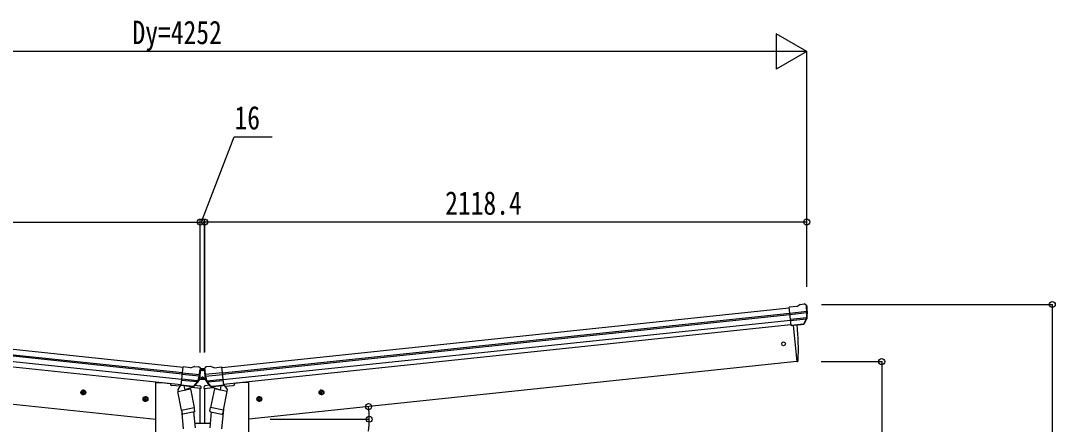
# Model space of a CAD drawing. Units: millimetres, scale not verified. Extents: x -10512 to 10512, y -7425 to 7425.
# Drawn here: x -6764 to -3124, y -1159 to 261 of the extents above; entities that cross this region are included whole.
import ezdxf
from ezdxf.enums import TextEntityAlignment as Align

# ---------------------------------------------------------------- set-up
doc = ezdxf.new("R2010")
doc.units = ezdxf.units.MM
doc.header["$LTSCALE"] = 30
for name, color, linetype in [('0-5_YKK_13', 4, 'Continuous'), ('0-6_YKK_A1', 4, 'Continuous'), ('0-7_YKK_D', 6, 'Continuous')]:
    doc.layers.add(name, color=color, linetype=linetype)
doc.styles.add('ＭＳ ゴシック', font='')
doc.styles.get('ＭＳ ゴシック').set_extended_font_data('MS Gothic')

msp = doc.modelspace()

# ---------------------------------------------------------------- linework, layer by layer
at = {"layer": '0-5_YKK_13'}
for p, q in [((-4033.76, -744.17), (-4060.28, -746.95)), ((-4053.5, -811.51), (-4060.28, -746.95)), ((-4058.12, -767.48), (-3998.39, -761.2)), ((-4007.44, -735.37), (-4007.45, -735.37)), ((-4003.78, -736.45), (-4003.78, -736.45)), ((-4003.78, -736.45), (-3999.46, -739.95)), ((-3999.46, -739.95), (-3998.6, -740.65)), ((-3997.21, -744.35), (-3997.52, -742.5)), ((-3997.91, -767.07), (-4057.51, -773.34)), ((-3998.74, -783.83), (-4055.78, -789.82)), ((-4000.13, -788.49), (-4055.31, -794.29)), ((-4008.69, -805.07), (-3999.24, -786.77)), ((-4007.64, -805.5), (-3997.52, -787.24)), ((-4010.14, -806.72), (-4053.52, -811.28)), ((-4053.5, -811.51), (-4043.55, -810.46)), ((-4046.62, -810.78), (-4033.23, -938.17)), ((-4043.55, -810.46), (-4043.28, -810.53)), ((-4043.28, -810.53), (-4017.95, -807.86)), ((-4017.95, -807.86), (-4017.69, -807.74)), ((-4017.69, -807.74), (-4010, -806.94)), ((-4033.23, -938.17), (-4031.17, -937.89)), ((-6199.25, -1021.3), (-6192.47, -956.75)), ((-6194.62, -977.28), (-6134.88, -983.56)), ((-6165.94, -959.54), (-6192.47, -956.75)), ((-6138.37, -956.4), (-6138.38, -956.4)), ((-6135.01, -958.23), (-6135.02, -958.23)), ((-6135.01, -958.23), (-6131.52, -962.55)), ((-6131.68, -962.35), (-6131.67, -962.28)), ((-6131.67, -962.28), (-6117.17, -962.28)), ((-6131.52, -962.55), (-6130.82, -963.41)), ((-6130.23, -967.31), (-6130.15, -965.44)), ((-6123.16, -967), (-6122.32, -967)), ((-6118.6, -967.31), (-6118.69, -965.44)), ((-6117.32, -962.55), (-6118.02, -963.41)), ((-6113.82, -958.23), (-6117.32, -962.55)), ((-6117.16, -962.35), (-6117.17, -962.28)), ((-6054.21, -977.28), (-6113.95, -983.56)), ((-6113.82, -958.23), (-6113.82, -958.23)), ((-6110.46, -956.4), (-6110.46, -956.4)), ((-6082.89, -959.54), (-6056.37, -956.75)), ((-6049.58, -1021.3), (-6056.37, -956.75)), ((-6237.49, -1014.36), (-6237.07, -1017.59)), ((-6142.27, -1009.88), (-6197.44, -1004.08)), ((-6139.94, -1005.61), (-6196.97, -999.62)), ((-6135.64, -989.4), (-6195.24, -983.13)), ((-6154.09, -1024.32), (-6141.04, -1008.38)), ((-6153.15, -1024.96), (-6139.45, -1009.2)), ((-6138.39, -1006.7), (-6133.25, -1000.78)), ((-6137.33, -1003.18), (-6134.38, -999.79)), ((-6133.25, -999.28), (-6131.49, -999.28)), ((-6115.95, -1000.78), (-6133.25, -1000.78)), ((-6132.92, -985.17), (-6132.92, -996.81)), ((-6131.21, -999.78), (-6132.92, -996.81)), ((-6131.21, -999.78), (-6117.63, -999.78)), ((-6123.16, -995.7), (-6122.32, -995.7)), ((-6117.63, -999.78), (-6115.92, -996.81)), ((-6117.34, -999.28), (-6115.95, -999.28)), ((-6110.23, -1007.36), (-6115.95, -1000.78)), ((-6115.92, -985.17), (-6115.92, -996.81)), ((-6111.32, -1003.82), (-6114.82, -999.79)), ((-6113.2, -989.4), (-6053.59, -983.13)), ((-6095.69, -1024.96), (-6109.38, -1009.2)), ((-6108.9, -1005.61), (-6051.86, -999.62)), ((-6094.75, -1024.32), (-6107.8, -1008.38)), ((-6106.57, -1009.88), (-6051.39, -1004.08)), ((-6011.34, -1014.36), (-6011.76, -1017.59)), ((-6203.37, -1024.98), (-6232.64, -1021.91)), ((-6211.46, -1043.37), (-6166.58, -1034.24)), ((-6198.11, -1109.03), (-6211.46, -1043.37)), ((-6200.01, -1019.91), (-6211.21, -1036.83)), ((-6211.21, -1036.83), (-6209.94, -1043.06)), ((-6199.08, -1019.72), (-6200.01, -1019.91)), ((-6199.25, -1021.3), (-6189.31, -1022.35)), ((-6155.85, -1025.64), (-6199.23, -1021.08)), ((-6195.7, -1021.77), (-6197.27, -1021.6)), ((-6158.16, -1025.71), (-6195.7, -1021.77)), ((-6189.57, -1022.8), (-6186.65, -1037.15)), ((-6189.31, -1022.35), (-6189.05, -1022.47)), ((-6189.05, -1022.47), (-6163.72, -1025.13)), ((-6160.42, -1028.04), (-6185.18, -1037.79)), ((-6168.76, -1031.32), (-6168.1, -1034.55)), ((-6166.58, -1034.24), (-6153.23, -1099.9)), ((-6163.72, -1025.13), (-6163.45, -1025.07)), ((-6163.45, -1025.07), (-6155.76, -1025.88)), ((-6129.62, -1032.74), (-6163.35, -1029.19)), ((-6159.96, -1026.18), (-6159.81, -1026.91)), ((-6156.6, -1025.88), (-6158.16, -1025.71)), ((-6150.03, -1021.54), (-6133.18, -1023.31)), ((-6130.52, -1025.9), (-6129.62, -1032.74)), ((-6118.31, -1025.9), (-6119.21, -1032.74)), ((-6119.21, -1032.74), (-6085.48, -1029.19)), ((-6098.8, -1021.54), (-6115.65, -1023.31)), ((-6082.25, -1034.24), (-6095.61, -1099.9)), ((-6085.39, -1025.07), (-6093.08, -1025.88)), ((-6092.98, -1025.64), (-6049.61, -1021.08)), ((-6092.23, -1025.88), (-6090.67, -1025.71)), ((-6090.67, -1025.71), (-6053.13, -1021.77)), ((-6088.88, -1026.18), (-6089.02, -1026.91)), ((-6088.41, -1028.04), (-6063.66, -1037.79)), ((-6085.11, -1025.13), (-6085.39, -1025.07)), ((-6059.78, -1022.47), (-6085.11, -1025.13)), ((-6037.37, -1043.37), (-6082.25, -1034.24)), ((-6080.07, -1031.32), (-6080.73, -1034.55)), ((-6059.27, -1022.8), (-6062.19, -1037.15)), ((-6059.53, -1022.35), (-6059.78, -1022.47)), ((-6049.58, -1021.3), (-6059.53, -1022.35)), ((-6053.13, -1021.77), (-6051.56, -1021.6)), ((-6050.73, -1109.03), (-6037.37, -1043.37)), ((-6049.75, -1019.72), (-6048.82, -1019.91)), ((-6048.82, -1019.91), (-6037.62, -1036.83)), ((-6045.46, -1024.98), (-6016.2, -1021.91)), ((-6037.62, -1036.83), (-6038.89, -1043.06)), ((-6198.54, -1106.89), (-6191.89, -1174.63)), ((-6198.11, -1109.03), (-6153.23, -1099.9)), ((-6198.09, -1109.03), (-6195.56, -1121.5)), ((-6152.29, -1114.5), (-6193.26, -1122.84)), ((-6155.63, -1115.18), (-6150.07, -1170.91)), ((-6150.75, -1112.14), (-6153.24, -1099.9)), ((-6150.96, -1113.54), (-6150.96, -1113.54)), ((-6093.2, -1115.18), (-6098.76, -1170.91)), ((-6098.09, -1112.14), (-6095.6, -1099.9)), ((-6097.87, -1113.54), (-6097.87, -1113.54)), ((-6096.54, -1114.5), (-6055.58, -1122.84)), ((-6050.73, -1109.03), (-6095.61, -1099.9)), ((-6050.29, -1106.89), (-6056.95, -1174.63)), ((-6050.74, -1109.03), (-6053.28, -1121.5)), ((-6097.2, -1155.3), (-6151.63, -1155.3))]:
    msp.add_line(p, q, dxfattribs=at)
for points in [[(-4033.76, -744.17), (-4022.16, -737.2), (-4022.16, -737.2)], [(-4020.93, -736.79), (-4020.93, -736.79), (-4007.45, -735.37)], [(-6165.94, -959.54), (-6153.15, -955.13), (-6153.15, -955.13)], [(-6151.86, -954.99), (-6151.86, -954.99), (-6138.38, -956.4)], [(-6125.68, -966.16), (-6126.52, -966.16), (-6126.52, -967), (-6125.68, -967)], [(-6124, -965.32), (-6124, -964.48), (-6124.84, -964.48), (-6124.84, -965.32)], [(-6124.84, -967.84), (-6124.84, -968.68), (-6124, -968.68), (-6124, -967.84)], [(-6122.32, -967), (-6122.32, -966.16), (-6123.16, -966.16)], [(-6096.97, -954.99), (-6096.97, -954.99), (-6110.46, -956.4)], [(-6082.89, -959.54), (-6095.68, -955.13), (-6095.69, -955.13)], [(-6125.68, -994.86), (-6126.52, -994.86), (-6126.52, -995.7), (-6125.68, -995.7)], [(-6124, -994.02), (-6124, -993.18), (-6124.84, -993.18), (-6124.84, -994.02)], [(-6124.84, -996.54), (-6124.84, -997.38), (-6124, -997.38), (-6124, -996.54)], [(-6122.32, -995.7), (-6122.32, -994.86), (-6123.16, -994.86)]]:
    msp.add_lwpolyline(points, dxfattribs=at)
for centre, radius in [((-4080.02, -875.62), 6.5), ((-6124.42, -966.58), 3.5), ((-6124.42, -995.28), 3.5)]:
    msp.add_circle(centre, radius, dxfattribs=at)
for centre, radius, start, end in [((-4020.62, -739.77), 3, 96.02369, 120.97631), ((-4006.92, -740.34), 5, 51.04426, 95.95574), ((-4190.77, -766), 192.44, 1.4271, 6.57578), ((-3953.11, -759.09), 45.32, 182.67122, 185.64518), ((-4198.1, -765.46), 202, 354.13916, 6), ((-4001.91, -785.39), 3, 332.69111, 354.20009), ((-4198.1, -765.46), 200.2, 354.20009, 359.53883), ((-3997.72, -768.41), 1.35, 95.1605, 97.91927), ((-3995.11, -766.85), 2.74, 179.02151, 184.43412), ((-4000.14, -785.78), 3, 331, 354.13916), ((-4927.83, -897.96), 900, 357.63919, 5.64986), ((-4010.26, -804.04), 2.99, 285.2717, 331.00739), ((-4031.59, -934.91), 3, 278, 357.63919), ((-6152.17, -957.97), 3, 84.02369, 108.97631), ((-6331.12, -946.2), 202, 342.13916, 354), ((-6138.9, -961.38), 5, 39.04426, 83.95574), ((-6324.06, -948.25), 192.44, 349.4271, 354.57578), ((-6125.68, -965.32), 0.84, 270, 0), ((-6125.68, -967.84), 0.84, 0, 90), ((-6123.16, -965.32), 0.84, 180, 270), ((-6123.16, -967.84), 0.84, 90, 180), ((-5917.71, -946.2), 202, 186, 197.86084), ((-5924.78, -948.25), 192.44, 185.42422, 190.5729), ((-6109.94, -961.38), 5, 96.04426, 140.95574), ((-6096.66, -957.97), 3, 71.02369, 95.97631), ((-6232.11, -1016.94), 5, 187.5, 264), ((-6143.36, -1006.48), 3, 320.69111, 342.20009), ((-6331.12, -946.2), 200.2, 342.20009, 347.53883), ((-6141.71, -1007.23), 3, 319, 342.13916), ((-6135.73, -990.75), 1.35, 83.1605, 85.91927), ((-6132.86, -989.77), 2.74, 167.02151, 172.43412), ((-6090.16, -990.91), 45.32, 170.67122, 173.64518), ((-6133.25, -1000.78), 1.5, 90, 139), ((-6125.68, -994.02), 0.84, 270, 0), ((-6125.68, -996.54), 0.84, 0, 90), ((-6123.16, -994.02), 0.84, 180, 270), ((-6123.16, -996.54), 0.84, 90, 180), ((-6115.95, -1000.78), 1.5, 41, 90), ((-6158.67, -990.91), 45.32, 6.35482, 9.32878), ((-6115.97, -989.77), 2.74, 7.56588, 12.97849), ((-6113.1, -990.75), 1.35, 94.08073, 96.8395), ((-5917.71, -946.2), 200.2, 192.46117, 197.79991), ((-6107.12, -1007.23), 3, 197.86084, 221), ((-6105.47, -1006.48), 3, 197.79991, 219.30889), ((-6016.72, -1016.94), 5, 276, 352.5), ((-6197.22, -1021.11), 0.5, 228.73754, 264), ((-6190.15, -1022.96), 0.604, 15.29405, 86.90158), ((-6185.65, -1036.87), 1.03, 195.53431, 297.46103), ((-6160.79, -1027.11), 1, 291.5, 11.5), ((-6159.47, -1026.08), 0.5, 84, 191.5), ((-6156.55, -1025.38), 0.5, 264, 299.26246), ((-6155.4, -1022.99), 2.99, 273.2717, 319.00739), ((-6133.49, -1026.3), 3, 7.5, 84), ((-6115.34, -1026.3), 3, 96, 172.5), ((-6093.43, -1022.99), 2.99, 220.99261, 266.7283), ((-6092.29, -1025.38), 0.5, 240.73754, 276), ((-6089.37, -1026.08), 0.5, 348.5, 96), ((-6088.04, -1027.11), 1, 168.5, 248.5), ((-6063.18, -1036.87), 1.03, 242.53897, 344.46569), ((-6058.68, -1022.96), 0.604, 93.09842, 164.70595), ((-6051.62, -1021.11), 0.5, 276, 311.26246), ((-6193.65, -1120.88), 2, 198.03157, 281.5), ((-6152.69, -1112.54), 2, 281.5, 330.09038), ((-6152.65, -1112.57), 1.95, 330.02234, 12.45983), ((-6096.19, -1112.57), 1.95, 167.54017, 209.97766), ((-6096.14, -1112.54), 2, 209.90962, 258.5), ((-6055.18, -1120.88), 2, 258.5, 341.96843)]:
    msp.add_arc(centre, radius, start, end, dxfattribs=at)
for centre, major_axis, ratio, start_param, end_param in [((-3999.47, -743.95), (-0.87, 5.91), 0.020485, 0.671432, 1.5691306), ((-4004.86, -739.43), (5.88, -1.31), 0.24881, 0.460585, 0.4641038), ((-4000.49, -742.98), (-2.34, 1.9), 0.995767, 3.9859716, 4.712389), ((-4195.8, -787.41), (-20.92, 199.05), 0.994373, 4.7113789, 4.7277536), ((-4010.46, -803.74), (-0.11, 3), 0.642905, 3.2459383, 4.203928), ((-4010.32, -803.95), (1.66, -2.51), 0.997631, 5.8041905, 5.8929484), ((-4010.39, -803.84), (3.53, -2.11), 0.650902, 5.2561448, 5.3289554), ((-4008.02, -803.49), (1.08, 3.13), 0.040856, 2.1135035, 2.1416249), ((-6132.36, -966.46), (0.38, 5.97), 0.020485, 0.671432, 1.5691306), ((-6136.7, -960.92), (5.48, -2.51), 0.24881, 0.460585, 0.4641038), ((-6133.15, -965.3), (-1.9, 2.34), 0.995767, 3.9859716, 4.712389), ((-6115.68, -965.3), (1.9, 2.34), 0.995767, 1.5707963, 2.2972137), ((-6112.14, -960.92), (-5.48, -2.51), 0.24881, 5.8190815, 5.8226003), ((-6116.48, -966.46), (-0.38, 5.97), 0.020485, 4.7140547, 5.6117533), ((-6333.43, -968.15), (20.92, 199.05), 0.994373, 4.7113789, 4.7277536), ((-5915.4, -968.15), (-20.92, 199.05), 0.994373, 1.5554317, 1.5718064), ((-6155.54, -1022.66), (0.51, 2.96), 0.642905, 3.2459383, 4.203928), ((-6155.45, -1022.89), (1.1, -2.8), 0.997631, 5.8041905, 5.8929484), ((-6155.5, -1022.76), (3.02, -2.79), 0.650902, 5.2561448, 5.3289554), ((-6153.1, -1022.91), (1.71, 2.84), 0.040856, 2.1135035, 2.1416249), ((-6095.73, -1022.91), (-1.71, 2.84), 0.040856, 4.1415604, 4.1696818), ((-6093.3, -1022.66), (-0.51, 2.96), 0.642905, 2.0792573, 3.037247), ((-6093.34, -1022.76), (-3.02, -2.79), 0.650902, 0.9542299, 1.0270405), ((-6093.39, -1022.89), (-1.1, -2.8), 0.997631, 0.3902369, 0.4789948)]:
    msp.add_ellipse(centre, major_axis=major_axis, ratio=ratio, start_param=start_param, end_param=end_param, dxfattribs=at)
at = {"layer": '0-6_YKK_A1'}
for p, q in [((-6192.68, -958.74), (-8188.76, -748.94)), ((-6056.16, -958.74), (-4060.07, -748.94)), ((-6197.19, -1001.67), (-8193.27, -791.88)), ((-6195.09, -981.81), (-8191.19, -772.02)), ((-6194.66, -977.64), (-8190.75, -767.84)), ((-6054.17, -977.64), (-4058.09, -767.84)), ((-6053.74, -981.81), (-4057.65, -772.02)), ((-6051.65, -1001.67), (-4055.56, -791.88)), ((-8195.03, -808.61), (-6198.95, -1018.41)), ((-4053.8, -808.61), (-6049.89, -1018.41)), ((-4046.62, -810.78), (-4033.23, -938.17)), ((-8215.61, -938.17), (-6288.27, -1140.75)), ((-4033.23, -938.17), (-5960.57, -1140.75)), ((-6288.57, -1011.75), (-6268.57, -1011.75)), ((-6288.27, -3440.75), (-6288.27, -1011.75)), ((-6268.27, -1011.75), (-6237.41, -1014.99)), ((-6553.22, -1045.53), (-6533.33, -1047.62)), ((-6549.35, -1042.16), (-6542.49, -1039.11)), ((-6544.32, -1056.52), (-6542.23, -1036.63)), ((-6537.21, -1050.99), (-6544.06, -1054.04)), ((-6542.49, -1039.11), (-6536.42, -1043.52)), ((-6536.42, -1043.52), (-6537.21, -1050.99)), ((-6132.77, -1155.3), (-6132.77, -1032.41)), ((-6116.07, -1155.3), (-6116.07, -1032.41)), ((-5695.61, -1045.53), (-5715.5, -1047.62)), ((-5706.34, -1039.11), (-5712.41, -1043.52)), ((-5712.41, -1043.52), (-5711.63, -1050.99)), ((-5711.63, -1050.99), (-5704.77, -1054.04)), ((-5704.51, -1056.52), (-5706.6, -1036.63)), ((-5699.48, -1042.16), (-5706.34, -1039.11)), ((-6334.43, -1068.52), (-6314.54, -1070.62)), ((-6330.55, -1065.16), (-6323.7, -1062.11)), ((-6325.53, -1079.51), (-6323.44, -1059.62)), ((-6318.41, -1073.98), (-6325.27, -1077.03)), ((-6323.7, -1062.11), (-6317.63, -1066.52)), ((-6317.63, -1066.52), (-6318.41, -1073.98)), ((-5914.41, -1068.52), (-5934.3, -1070.62)), ((-5925.14, -1062.11), (-5931.21, -1066.52)), ((-5931.21, -1066.52), (-5930.42, -1073.98)), ((-5930.42, -1073.98), (-5923.57, -1077.03)), ((-5923.31, -1079.51), (-5925.4, -1059.62)), ((-5918.28, -1065.16), (-5925.14, -1062.11))]:
    msp.add_line(p, q, dxfattribs=at)
for points in [[(-5960.57, -3440.75), (-5960.57, -1011.75), (-5980.57, -1011.75), (-6011.42, -1014.99)], [(-6544.06, -1054.04), (-6550.13, -1049.63), (-6549.35, -1042.16)], [(-5704.77, -1054.04), (-5698.7, -1049.63), (-5699.48, -1042.16)], [(-6325.27, -1077.03), (-6331.34, -1072.62), (-6330.55, -1065.16)], [(-5923.57, -1077.03), (-5917.49, -1072.62), (-5918.28, -1065.16)]]:
    msp.add_lwpolyline(points, dxfattribs=at)
for centre, radius in [((-6543.28, -1046.57), 8.5), ((-6543.28, -1046.57), 7.7), ((-6543.28, -1046.57), 6.5), ((-5705.56, -1046.57), 8.5), ((-5705.56, -1046.57), 7.7), ((-5705.56, -1046.57), 6.5), ((-6324.48, -1069.57), 8.5), ((-6324.48, -1069.57), 7.7), ((-6324.48, -1069.57), 6.5), ((-5924.35, -1069.57), 8.5), ((-5924.35, -1069.57), 7.7), ((-5924.35, -1069.57), 6.5)]:
    msp.add_circle(centre, radius, dxfattribs=at)
at = {"layer": '0-7_YKK_D'}
for p, q in [((-3998.18, 152.65), (-4106.44, 215.15)), ((-4106.44, 215.15), (-4106.44, 90.15)), ((-4123.18, 152.65), (-8125.65, 152.65)), ((-3998.18, 152.65), (-4214.69, 152.65)), ((-3998.18, 152.65), (-4106.44, 90.15)), ((-3998.18, -674.63), (-3998.18, 153.65)), ((-6132.42, -904.76), (-6132.42, -436.35)), ((-6116.42, -904.73), (-6116.42, -436.35)), ((-8250.65, -447.35), (-6132.27, -447.35)), ((-6132.42, -437.35), (-6116.42, -437.35)), ((-6132.27, -906.11), (-6132.27, -446.35)), ((-6116.57, -905.91), (-6116.57, -446.35)), ((-3998.18, -447.35), (-6116.57, -447.35)), ((-3998.18, -631.6), (-3998.18, -446.35)), ((-3946.35, -737.35), (-3133.49, -737.35)), ((-3134.49, -737.35), (-3134.49, -3140.75)), ((-3947.35, -938.17), (-3733.49, -938.17)), ((-3734.49, -938.17), (-3734.49, -3140.75)), ((-5886.2, -1140.75), (-5536.65, -1140.75))]:
    msp.add_line(p, q, dxfattribs=at)
msp.add_lwpolyline([(-6124.42, -437.35), (-6012.46, -147.35), (-5878.46, -147.35)], dxfattribs=at)
for centre in [(-6132.27, -447.35), (-6116.57, -447.35), (-3998.18, -447.35), (-3134.49, -737.35), (-3734.49, -938.17), (-5539.97, -1096.54), (-5537.65, -1140.75)]:
    msp.add_circle(centre, 10.62, dxfattribs=at)
for start, end in [(0, 6), (354.23974, 0)]:
    msp.add_arc((-5960.57, -1140.75), 422.91, start, end, dxfattribs=at)

# ---------------------------------------------------------------- texts
at = {"layer": '0-7_YKK_D', "style": 'ＭＳ ゴシック', "width": 0.8}
for s, p in [('Dy=4252', (-6370.42, 153.65)), ('16', (-6011.46, -146.35)), ('2118.4', (-5270.37, -446.35))]:
    msp.add_text(s, height=82.48, dxfattribs=at).set_placement(p, align=Align.BOTTOM_LEFT)

doc.saveas('drawing.dxf')
